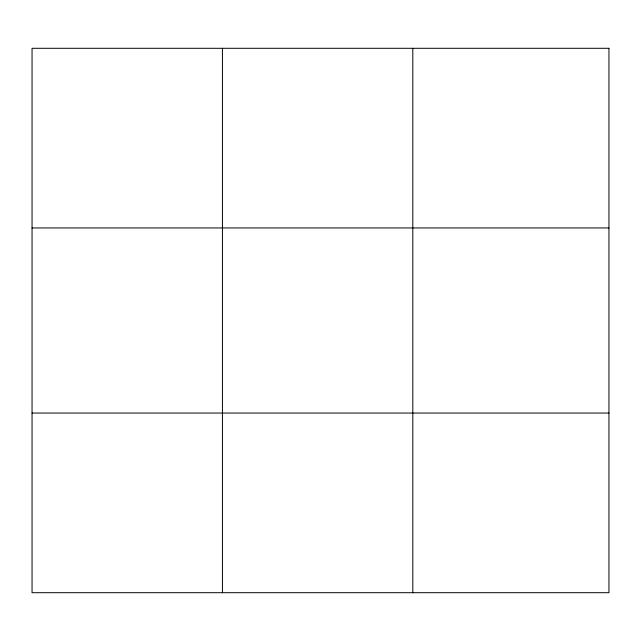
<?xml version="1.0" encoding="UTF-8"?>
<svg xmlns="http://www.w3.org/2000/svg" width="641" height="641" viewBox="0 0 641 641"><rect width="100%" height="100%" fill="white"/><g stroke="black" fill="none" stroke-linecap="round" stroke-linejoin="round"><path stroke-width="0.96" d="M222.427 48.299L222.427 592.701M412.804 48.299L412.804 592.701M32.05 227.948L608.95 227.948M32.05 413.052L608.95 413.052M608.95 48.299L608.95 592.701L32.05 592.701L32.05 48.299L608.95 48.299"/></g></svg>
